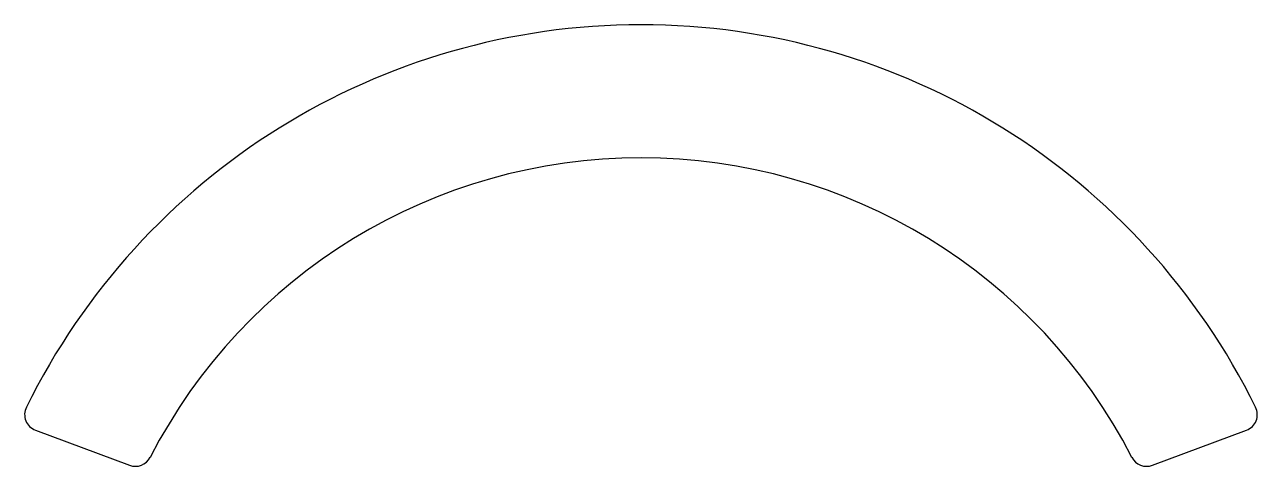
# Model space of a CAD drawing. Extents: x 1348.9 to 1367.4, y 705 to 711.6.
import ezdxf

# ---------------------------------------------------------------- set-up
doc = ezdxf.new("R2010")
doc.units = 0
doc.header["$LTSCALE"] = 0.5
doc.layers.get('0').update_dxf_attribs({"linetype": 'CONTINUOUS'})

msp = doc.modelspace()

# ---------------------------------------------------------------- linework, layer by layer
for p, q in [((1349.051, 705.536), (1350.464, 705.008)), ((1365.843, 705.008), (1367.257, 705.536))]:
    msp.add_line(p, q)
for centre, radius, start, end in [((1358.154, 701.33), 10.299, 26.2177, 153.7823), ((1358.154, 701.33), 8.299, 27.2331, 152.7669), ((1349.138, 705.77), 0.25, 153.7823, 249.5445), ((1367.169, 705.77), 0.25, 290.4555, 26.2177), ((1350.552, 705.243), 0.25, 249.5445, 332.7669), ((1365.755, 705.243), 0.25, 207.2331, 290.4555)]:
    msp.add_arc(centre, radius, start, end)

doc.saveas('drawing.dxf')
